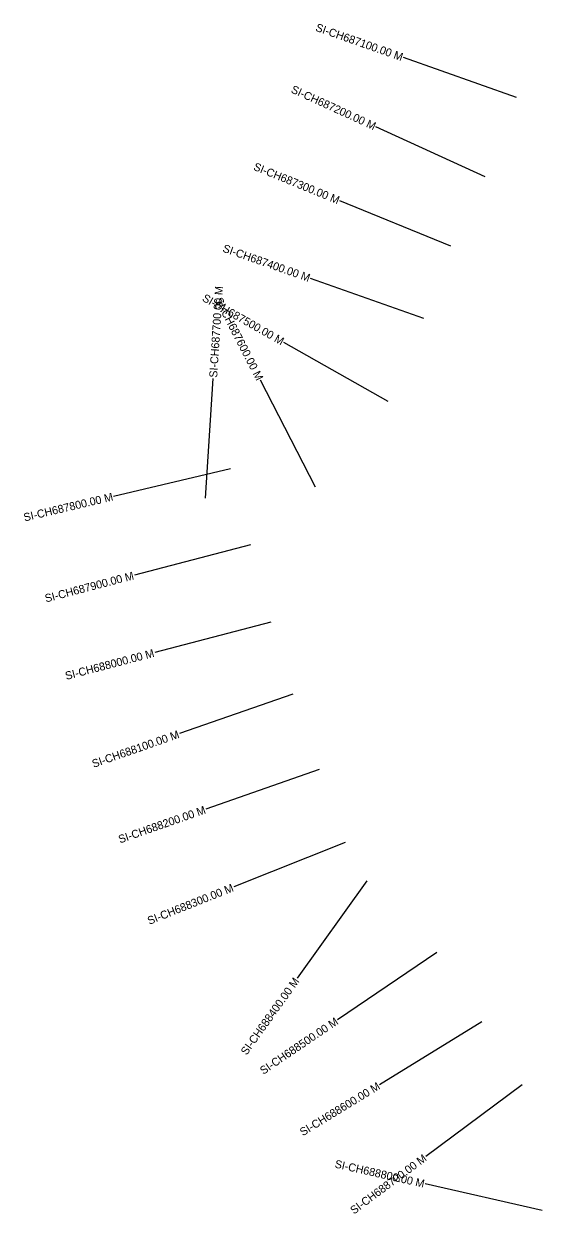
# Model space of a CAD drawing. Header units: metres. Extents: x 339539 to 346860, y 1761940 to 1765899.
# Drawn here: x 339539 to 340187, y 1763718 to 1765206 of the extents above; entities that cross this region are included whole.
import ezdxf
from ezdxf.enums import TextEntityAlignment as Align

# ---------------------------------------------------------------- set-up
doc = ezdxf.new("R2010")
doc.units = ezdxf.units.M
doc.layers.add('CS', color=134, linetype='Continuous')
doc.layers.add('CSMark', color=6, linetype='Continuous')

msp = doc.modelspace()

# ---------------------------------------------------------------- linework, layer by layer
at = {"layer": 'CS'}
for p, q in [((340154.6, 1765113.9), (340013.1, 1765163.7)), ((340115.3, 1765014.7), (339978.8, 1765077)), ((340072.4, 1764927.9), (339933.5, 1764984.6)), ((340038.5, 1764837.8), (339897, 1764887.6)), ((339994.2, 1764734), (339863.7, 1764807.8)), ((339765.6, 1764613.1), (339775.3, 1764762.8)), ((339903.1, 1764627.1), (339834.4, 1764760.4)), ((339796.8, 1764649.9), (339650.8, 1764615.4)), ((339821.9, 1764555), (339676.8, 1764516.9)), ((339847.3, 1764458.3), (339702.2, 1764420.2)), ((339874.8, 1764368.4), (339733.2, 1764319)), ((339907.8, 1764274), (339766.2, 1764224.6)), ((339940.3, 1764182.9), (339801, 1764127.3)), ((339967.5, 1764135.2), (339880.2, 1764013.2)), ((340054.9, 1764045.5), (339930.7, 1763961.3)), ((340111.1, 1763958.7), (339983.2, 1763880.3)), ((340161.4, 1763880.2), (340041, 1763790.7)), ((340186.5, 1763723), (340040.3, 1763756.2))]:
    msp.add_line(p, q, dxfattribs=at)

# ---------------------------------------------------------------- texts
at = {"layer": 'CSMark'}
for s, rotation, p in [('SI-CH687100.00 M', 340.6251, (340012.1, 1765164)), ('SI-CH687200.00 M', 335.4662, (339977.9, 1765077.4)), ('SI-CH687300.00 M', 337.7908, (339932.6, 1764985)), ('SI-CH687400.00 M', 340.6056, (339896, 1764888)), ('SI-CH687500.00 M', 330.525, (339862.8, 1764808.3)), ('SI-CH687600.00 M', 297.2654, (339834, 1764761.3)), ('SI-CH687800.00 M', 13.2995, (339649.9, 1764615.2)), ('SI-CH687900.00 M', 14.71, (339675.8, 1764516.7)), ('SI-CH688000.00 M', 14.71, (339701.2, 1764419.9)), ('SI-CH688100.00 M', 19.2592, (339732.3, 1764318.6)), ('SI-CH688200.00 M', 19.2592, (339765.3, 1764224.2)), ('SI-CH688300.00 M', 21.7532, (339800, 1764127)), ('SI-CH688400.00 M', 54.4133, (339879.6, 1764012.4)), ('SI-CH688500.00 M', 34.1266, (339929.9, 1763960.8)), ('SI-CH688600.00 M', 31.487, (339982.4, 1763879.8)), ('SI-CH688700.00 M', 36.5917, (340040.2, 1763790.1)), ('SI-CH688800.00 M', 347.2095, (340039.3, 1763756.4))]:
    msp.add_text(s, height=10, rotation=rotation, dxfattribs=at).set_placement(p, align=Align.MIDDLE_RIGHT)
msp.add_text('SI-CH687700.00 M', height=10, rotation=86.2896, dxfattribs=at).set_placement((339775.3, 1764763.8), align=Align.MIDDLE_LEFT)

doc.saveas('drawing.dxf')
